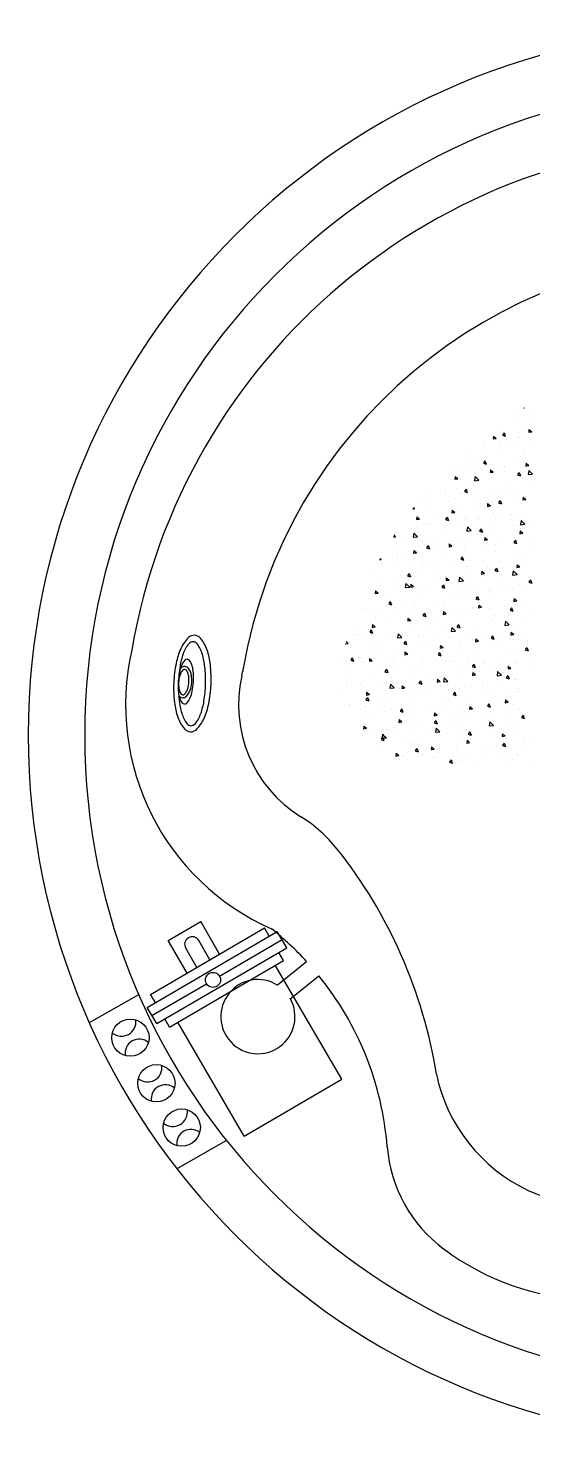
# Model space of a CAD drawing. Header units: metres. Extents: x -0.75 to 0.75, y 0 to 1.5.
# Drawn here: x -0.75 to -0.214, y 0 to 1.5 of the extents above; entities that cross this region are included whole.
import ezdxf

# ---------------------------------------------------------------- set-up
doc = ezdxf.new("R2010")
doc.units = ezdxf.units.M
for name, color, linetype in [('Accesories', 7, 'Continuous'), ('Engine', 8, 'Continuous'), ('EXTERIOR', 250, 'Continuous'), ('Floor', 8, 'Continuous'), ('Inner 1', 5, 'Continuous'), ('Inner 2', 150, 'Continuous'), ('Inner 3', 140, 'Continuous')]:
    doc.layers.add(name, color=color, linetype=linetype)

# ---------------------------------------------------------------- blocks, each defined once
blk = doc.blocks.new('*X1')
at = {"color": 0}
for p, q in [((71.49, 101.15), (71.49, 101.15)), ((72.13, 101.24), (72.13, 101.24)), ((72.55, 100.97), (72.55, 100.97)), ((73.12, 100.91), (73.37, 101.2)), ((73.12, 100.91), (73.42, 100.88)), ((73.42, 100.88), (73.37, 101.2)), ((75.08, 101.29), (75.08, 101.29)), ((75.6, 100.56), (75.6, 100.56)), ((76.71, 100.6), (76.95, 100.88)), ((76.71, 100.6), (77.01, 100.57)), ((77.01, 100.57), (76.95, 100.88)), ((77.46, 100.89), (77.85, 101.3)), ((77.46, 100.89), (77.9, 100.83)), ((77.9, 100.83), (77.85, 101.3)), ((78.52, 101.06), (78.52, 101.06)), ((80.27, 100.51), (80.27, 100.51)), ((80.3, 100.28), (80.54, 100.57)), ((80.6, 100.26), (80.54, 100.57)), ((82.71, 100.67), (82.71, 100.67)), ((83.43, 100.93), (83.43, 100.93)), ((84.68, 101.09), (84.68, 101.09)), ((85.3, 101.05), (85.3, 101.05)), ((89.06, 101.08), (89.41, 101.21)), ((89.06, 101.08), (89.31, 100.91)), ((89.18, 100.81), (89.18, 100.81)), ((89.31, 100.91), (89.41, 101.21)), ((92.09, 101.31), (92.09, 101.31)), ((94.72, 100.62), (94.72, 100.62)), ((95.5, 100.78), (95.5, 100.78)), ((95.97, 100.78), (95.97, 100.78)), ((96.25, 100.68), (96.6, 100.81)), ((96.25, 100.68), (96.5, 100.51)), ((96.5, 100.51), (96.6, 100.81)), ((97.86, 101.03), (97.86, 101.03)), ((98.02, 101.1), (98.02, 101.1)), ((106.47, 100.83), (106.47, 100.83)), ((108.25, 100.86), (108.25, 100.86)), ((70.81, 100.39), (70.84, 100.4)), ((70.83, 100.37), (70.84, 100.4)), ((71.34, 99.91), (71.34, 99.91)), ((72.07, 99.43), (72.07, 99.43)), ((72.49, 99.3), (72.49, 99.3)), ((72.69, 100.06), (72.69, 100.06)), ((72.95, 100.46), (72.95, 100.46)), ((73.96, 99.68), (73.96, 99.68)), ((74.01, 99.79), (74.01, 99.79)), ((75.02, 99.62), (75.02, 99.62)), ((75.62, 100.35), (75.62, 100.35)), ((76.68, 99.68), (76.68, 99.68)), ((77.12, 100.1), (77.12, 100.1)), ((77.61, 100), (77.61, 100)), ((77.68, 99.87), (78.03, 100)), ((77.68, 99.87), (77.93, 99.7)), ((77.93, 99.7), (78.03, 100)), ((78.29, 100.24), (78.29, 100.24)), ((78.37, 100.26), (78.37, 100.26)), ((79.34, 99.57), (79.34, 99.57)), ((80.18, 100.35), (80.18, 100.35)), ((80.3, 100.28), (80.6, 100.26)), ((80.43, 99.31), (80.43, 99.31)), ((80.96, 100.13), (80.96, 100.13)), ((82.01, 99.45), (82.01, 99.45)), ((82.64, 99.01), (82.64, 99.01)), ((82.79, 100.07), (83.18, 100.47)), ((82.79, 100.07), (83.24, 100)), ((83.24, 100), (83.18, 100.47)), ((83.35, 99.81), (83.35, 99.81)), ((83.36, 99.12), (83.36, 99.12)), ((83.63, 100.01), (83.63, 100.01)), ((83.88, 99.97), (84.12, 100.26)), ((83.88, 99.97), (84.18, 99.94)), ((84.18, 99.94), (84.12, 100.26)), ((84.68, 99.34), (84.68, 99.34)), ((84.86, 99.47), (85.21, 99.6)), ((84.86, 99.47), (85.11, 99.3)), ((85.11, 99.3), (85.21, 99.6)), ((85.24, 99.38), (85.24, 99.38)), ((85.26, 99.37), (85.26, 99.37)), ((86.26, 100.31), (86.26, 100.31)), ((86.3, 99.9), (86.3, 99.9)), ((87.35, 99.23), (87.35, 99.23)), ((87.47, 99.66), (87.71, 99.94)), ((87.47, 99.66), (87.77, 99.63)), ((87.77, 99.63), (87.71, 99.94)), ((87.81, 99.73), (87.81, 99.73)), ((88.13, 99.24), (88.52, 99.65)), ((88.13, 99.24), (88.57, 99.17)), ((88.41, 99.79), (88.41, 99.79)), ((88.57, 99.17), (88.52, 99.65)), ((88.97, 99.79), (88.97, 99.79)), ((89.66, 99.95), (89.66, 99.95)), ((90.02, 99.12), (90.02, 99.12)), ((90.33, 100.05), (90.33, 100.05)), ((91.06, 99.34), (91.3, 99.63)), ((91.06, 99.34), (91.36, 99.32)), ((91.36, 99.32), (91.3, 99.63)), ((91.56, 100.2), (91.56, 100.2)), ((91.64, 99.67), (91.64, 99.67)), ((92.05, 99.07), (92.4, 99.2)), ((92.05, 99.07), (92.3, 98.9)), ((92.3, 98.9), (92.4, 99.2)), ((92.69, 99), (92.69, 99)), ((92.93, 100.43), (92.93, 100.43)), ((94.3, 99.56), (94.3, 99.56)), ((94.64, 99.03), (94.88, 99.31)), ((94.64, 99.03), (94.94, 99)), ((94.94, 99), (94.88, 99.31)), ((95.44, 99.12), (95.44, 99.12)), ((96.55, 99.06), (96.55, 99.06)), ((96.97, 99.45), (96.97, 99.45)), ((97.72, 99.33), (97.72, 99.33)), ((97.96, 99.44), (97.96, 99.44)), ((98.23, 98.71), (98.47, 99)), ((98.53, 98.69), (98.47, 99)), ((99.64, 99.34), (99.64, 99.34)), ((99.7, 99.47), (99.7, 99.47)), ((100.56, 99.81), (100.56, 99.81)), ((100.63, 99.83), (100.63, 99.83)), ((100.96, 99.64), (100.96, 99.64)), ((102.31, 99.22), (102.31, 99.22)), ((102.85, 99.89), (102.85, 99.89)), ((103.13, 100.16), (103.13, 100.16)), ((103.44, 100.28), (103.79, 100.41)), ((103.44, 100.28), (103.68, 100.11)), ((103.55, 100.33), (103.55, 100.33)), ((103.68, 100.11), (103.79, 100.41)), ((104.75, 99.23), (104.75, 99.23)), ((104.98, 99.11), (104.98, 99.11)), ((105.65, 100.48), (105.65, 100.48)), ((106.01, 100.3), (106.01, 100.3)), ((107.26, 100.47), (107.26, 100.47)), ((107.66, 99.73), (107.66, 99.73)), ((108.19, 99.19), (108.19, 99.19)), ((72.65, 97.71), (72.65, 97.71)), ((73.48, 98.26), (73.83, 98.39)), ((73.48, 98.26), (73.73, 98.09)), ((73.73, 98.09), (73.83, 98.39)), ((74.6, 98.31), (74.6, 98.31)), ((74.63, 97.81), (74.63, 97.81)), ((74.95, 97.96), (74.95, 97.96)), ((75.81, 98.13), (75.81, 98.13)), ((77.06, 98.29), (77.06, 98.29)), ((77.3, 97.7), (77.3, 97.7)), ((77.51, 98.81), (77.51, 98.81)), ((77.55, 98.34), (77.55, 98.34)), ((78.95, 98.54), (78.95, 98.54)), ((79.96, 97.58), (79.96, 97.58)), ((80.12, 98.69), (80.12, 98.69)), ((80.66, 97.86), (81.01, 97.99)), ((80.66, 97.86), (80.91, 97.69)), ((80.91, 97.69), (81.01, 97.99)), ((82.11, 98.96), (82.11, 98.96)), ((85.18, 97.72), (85.18, 97.72)), ((87.1, 97.81), (87.1, 97.81)), ((87.75, 98.07), (87.75, 98.07)), ((87.85, 97.45), (88.2, 97.59)), ((88.1, 97.29), (88.2, 97.59)), ((88.35, 97.98), (88.35, 97.98)), ((88.97, 97.83), (88.97, 97.83)), ((90.24, 98.23), (90.24, 98.23)), ((90.27, 98.39), (90.27, 98.39)), ((91.89, 98.33), (91.89, 98.33)), ((92.87, 98.76), (92.87, 98.76)), ((93.4, 98.64), (93.4, 98.64)), ((93.47, 98.41), (93.86, 98.82)), ((93.47, 98.41), (93.91, 98.34)), ((93.91, 98.34), (93.86, 98.82)), ((94.65, 98.81), (94.65, 98.81)), ((94.8, 98.83), (94.8, 98.83)), ((95.36, 98.89), (95.36, 98.89)), ((96, 97.73), (96, 97.73)), ((97.9, 97.77), (97.9, 97.77)), ((98.03, 98.78), (98.03, 98.78)), ((98.23, 98.71), (98.53, 98.69)), ((98.39, 97.5), (98.39, 97.5)), ((98.8, 97.58), (99.19, 97.99)), ((98.8, 97.58), (99.25, 97.52)), ((98.92, 98.23), (98.92, 98.23)), ((99.25, 97.52), (99.19, 97.99)), ((99.23, 98.67), (99.59, 98.8)), ((99.23, 98.67), (99.48, 98.5)), ((99.48, 98.5), (99.59, 98.8)), ((99.64, 97.67), (99.64, 97.67)), ((100.5, 98.15), (100.5, 98.15)), ((100.7, 98.66), (100.7, 98.66)), ((101.53, 97.91), (101.53, 97.91)), ((101.82, 98.4), (102.06, 98.69)), ((101.82, 98.4), (102.11, 98.37)), ((101.83, 98.73), (101.83, 98.73)), ((102.11, 98.37), (102.06, 98.69)), ((103.07, 98.5), (103.07, 98.5)), ((103.37, 98.55), (103.37, 98.55)), ((104.69, 98.33), (104.69, 98.33)), ((105.4, 98.09), (105.54, 98.26)), ((105.4, 98.09), (105.54, 98.07)), ((105.54, 98.26), (105.64, 98.37)), ((105.54, 98.07), (105.7, 98.06)), ((105.59, 98.82), (105.59, 98.82)), ((105.7, 98.06), (105.64, 98.37)), ((105.94, 98.5), (105.94, 98.5)), ((106.04, 98.44), (106.04, 98.44)), ((106.42, 98.27), (106.77, 98.4)), ((106.42, 98.27), (106.67, 98.1)), ((106.67, 98.1), (106.77, 98.4)), ((107.65, 99), (107.65, 99)), ((107.84, 98.74), (107.84, 98.74)), ((108.13, 97.53), (108.13, 97.53)), ((108.7, 98.33), (108.7, 98.33)), ((73.82, 97.15), (74.06, 97.44)), ((73.82, 97.15), (74.12, 97.12)), ((74.12, 97.12), (74.06, 97.44)), ((74.49, 96.15), (74.49, 96.15)), ((74.89, 96.3), (74.89, 96.3)), ((75.74, 96.32), (75.74, 96.32)), ((76.46, 96.24), (76.81, 96.38)), ((76.46, 96.24), (76.71, 96.07)), ((76.71, 96.07), (76.81, 96.38)), ((77.4, 96.84), (77.65, 97.12)), ((77.4, 96.84), (77.7, 96.81)), ((77.49, 96.67), (77.49, 96.67)), ((77.64, 96.57), (77.64, 96.57)), ((77.7, 96.81), (77.65, 97.12)), ((80.06, 97.02), (80.06, 97.02)), ((80.22, 96.32), (80.22, 96.32)), ((80.79, 96.98), (80.79, 96.98)), ((80.99, 96.52), (81.23, 96.81)), ((80.99, 96.52), (81.29, 96.5)), ((81.29, 96.5), (81.23, 96.81)), ((82.05, 97.15), (82.05, 97.15)), ((82.58, 97.34), (82.58, 97.34)), ((82.63, 97.47), (82.63, 97.47)), ((83.14, 96.82), (83.14, 96.82)), ((83.94, 97.4), (83.94, 97.4)), ((84.58, 96.21), (84.82, 96.5)), ((84.58, 96.21), (84.88, 96.18)), ((84.88, 96.18), (84.82, 96.5)), ((85.12, 96.05), (85.12, 96.05)), ((85.3, 97.36), (85.3, 97.36)), ((86.05, 97.32), (86.05, 97.32)), ((87.03, 96.01), (87.03, 96.01)), ((87.25, 96.23), (87.25, 96.23)), ((87.69, 96.41), (87.69, 96.41)), ((87.85, 97.45), (88.1, 97.29)), ((87.97, 97.25), (87.97, 97.25)), ((88.16, 95.89), (88.4, 96.18)), ((88.46, 95.87), (88.4, 96.18)), ((88.93, 96.26), (88.93, 96.26)), ((90.17, 96.73), (90.17, 96.73)), ((90.21, 96.73), (90.21, 96.73)), ((90.64, 97.13), (90.64, 97.13)), ((92.09, 96.67), (92.09, 96.67)), ((92.81, 97.1), (92.81, 97.1)), ((93.08, 97.23), (93.08, 97.23)), ((93.31, 97.02), (93.31, 97.02)), ((93.34, 96.84), (93.34, 96.84)), ((95.03, 97.05), (95.38, 97.19)), ((95.03, 97.05), (95.28, 96.89)), ((95.23, 97.09), (95.23, 97.09)), ((95.28, 96.89), (95.38, 97.19)), ((95.38, 97.45), (95.38, 97.45)), ((95.98, 96.91), (95.98, 96.91)), ((97.84, 96.11), (97.84, 96.11)), ((98.65, 96.8), (98.65, 96.8)), ((100.44, 96.48), (100.44, 96.48)), ((100.83, 96.48), (100.83, 96.48)), ((101.32, 96.68), (101.32, 96.68)), ((102.22, 96.65), (102.57, 96.79)), ((102.22, 96.65), (102.47, 96.49)), ((102.47, 96.49), (102.57, 96.79)), ((103.01, 96.83), (103.01, 96.83)), ((103.38, 96.36), (103.38, 96.36)), ((103.74, 96.98), (103.74, 96.98)), ((103.99, 96.57), (103.99, 96.57)), ((104.14, 96.76), (104.53, 97.16)), ((104.14, 96.76), (104.58, 96.69)), ((104.58, 96.69), (104.53, 97.16)), ((104.63, 96.52), (104.63, 96.52)), ((105.53, 97.15), (105.53, 97.15)), ((106.52, 96.77), (106.52, 96.77)), ((106.66, 97.48), (106.66, 97.48)), ((106.66, 96.46), (106.66, 96.46)), ((76.32, 95.14), (76.32, 95.14)), ((76.32, 94.6), (76.32, 94.6)), ((77.31, 95.82), (77.31, 95.82)), ((77.43, 95.01), (77.43, 95.01)), ((78.12, 95.2), (78.51, 95.6)), ((78.12, 95.2), (78.57, 95.13)), ((78.5, 94.73), (78.5, 94.73)), ((78.57, 95.13), (78.51, 95.6)), ((78.99, 95.03), (78.99, 95.03)), ((79.48, 95.01), (79.48, 95.01)), ((80, 95.36), (80, 95.36)), ((80.73, 95.18), (80.73, 95.18)), ((81.42, 95.23), (81.42, 95.23)), ((81.66, 94.92), (81.66, 94.92)), ((82.52, 95.68), (82.52, 95.68)), ((82.62, 95.43), (82.62, 95.43)), ((83.46, 94.37), (83.85, 94.77)), ((83.65, 95.84), (84, 95.98)), ((83.65, 95.84), (83.9, 95.67)), ((83.9, 94.3), (83.85, 94.77)), ((83.9, 95.67), (84, 95.98)), ((84.33, 94.8), (84.33, 94.8)), ((84.34, 95.73), (84.34, 95.73)), ((85.78, 95.84), (85.78, 95.84)), ((87, 94.69), (87, 94.69)), ((87.63, 94.74), (87.63, 94.74)), ((88.16, 95.89), (88.46, 95.87)), ((89.67, 94.58), (89.67, 94.58)), ((90.15, 95.06), (90.15, 95.06)), ((90.77, 94.7), (90.77, 94.7)), ((90.83, 95.44), (91.18, 95.58)), ((90.83, 95.44), (91.08, 95.27)), ((91.08, 95.27), (91.18, 95.58)), ((91.75, 95.58), (91.99, 95.87)), ((91.75, 95.58), (92.05, 95.55)), ((92.05, 95.55), (91.99, 95.87)), ((92.02, 94.86), (92.02, 94.86)), ((92.08, 94.98), (92.08, 94.98)), ((92.75, 95.44), (92.75, 95.44)), ((93.92, 95.11), (93.92, 95.11)), ((94.99, 95.48), (94.99, 95.48)), ((95.32, 95.79), (95.32, 95.79)), ((95.34, 95.27), (95.58, 95.55)), ((95.34, 95.27), (95.64, 95.24)), ((95.64, 95.24), (95.58, 95.55)), ((97.07, 95.53), (97.07, 95.53)), ((97.91, 95.98), (97.91, 95.98)), ((98.02, 95.04), (98.37, 95.18)), ((98.02, 95.04), (98.27, 94.87)), ((98.27, 94.87), (98.37, 95.18)), ((98.32, 95.69), (98.32, 95.69)), ((98.92, 94.95), (99.16, 95.24)), ((98.92, 94.95), (99.22, 94.93)), ((99.22, 94.93), (99.16, 95.24)), ((100.22, 95.94), (100.22, 95.94)), ((100.38, 94.82), (100.38, 94.82)), ((102.51, 94.64), (102.75, 94.93)), ((102.51, 94.64), (102.81, 94.61)), ((102.81, 94.61), (102.75, 94.93)), ((102.94, 95.17), (102.94, 95.17)), ((103.31, 94.55), (103.31, 94.55)), ((105.2, 94.64), (105.54, 94.77)), ((105.2, 94.64), (105.45, 94.47)), ((105.21, 94.8), (105.21, 94.8)), ((105.45, 94.47), (105.54, 94.75)), ((105.47, 95.49), (105.47, 95.49)), ((105.54, 94.77), (105.55, 94.78)), ((105.54, 94.75), (105.55, 94.78)), ((106.1, 94.33), (106.34, 94.61)), ((106.39, 94.3), (106.34, 94.61)), ((108.07, 95.87), (108.07, 95.87)), ((108.36, 95.22), (108.36, 95.22)), ((75.59, 94.22), (75.59, 94.22)), ((77.37, 93.34), (77.37, 93.34)), ((77.38, 94.47), (77.38, 94.47)), ((78.1, 93.07), (78.34, 93.36)), ((78.1, 93.07), (78.4, 93.05)), ((78.16, 93.04), (78.16, 93.04)), ((78.4, 93.05), (78.34, 93.36)), ((79.42, 93.2), (79.42, 93.2)), ((79.45, 94.23), (79.8, 94.36)), ((79.45, 94.23), (79.69, 94.06)), ((79.69, 94.06), (79.8, 94.36)), ((79.94, 93.69), (79.94, 93.69)), ((80.05, 94.36), (80.05, 94.36)), ((81.31, 93.45), (81.31, 93.45)), ((81.68, 92.76), (81.93, 93.05)), ((81.98, 92.73), (81.93, 93.05)), ((82.46, 94.01), (82.46, 94.01)), ((82.71, 94.25), (82.71, 94.25)), ((83.33, 93.48), (83.33, 93.48)), ((83.46, 94.37), (83.9, 94.3)), ((84.47, 93.87), (84.47, 93.87)), ((85.06, 94.39), (85.06, 94.39)), ((85.38, 94.13), (85.38, 94.13)), ((85.72, 94.03), (85.72, 94.03)), ((86.25, 93.98), (86.25, 93.98)), ((86.63, 93.83), (86.98, 93.96)), ((86.63, 93.83), (86.88, 93.66)), ((86.88, 93.66), (86.98, 93.96)), ((87.57, 93.08), (87.57, 93.08)), ((87.61, 94.28), (87.61, 94.28)), ((88.05, 94.02), (88.05, 94.02)), ((88.79, 93.54), (89.18, 93.95)), ((88.79, 93.54), (89.24, 93.47)), ((89.16, 94.48), (89.16, 94.48)), ((89.24, 93.47), (89.18, 93.95)), ((90.09, 93.4), (90.09, 93.4)), ((90.72, 93.91), (90.72, 93.91)), ((92.34, 94.47), (92.34, 94.47)), ((92.6, 93.14), (92.6, 93.14)), ((92.69, 93.77), (92.69, 93.77)), ((93.39, 93.79), (93.39, 93.79)), ((93.82, 93.43), (94.17, 93.56)), ((93.82, 93.43), (94.07, 93.26)), ((94.07, 93.26), (94.17, 93.56)), ((94.13, 92.71), (94.52, 93.12)), ((94.57, 92.64), (94.52, 93.12)), ((95.01, 94.35), (95.01, 94.35)), ((95.25, 94.12), (95.25, 94.12)), ((95.76, 93.56), (95.76, 93.56)), ((96.06, 93.68), (96.06, 93.68)), ((97.01, 93.72), (97.01, 93.72)), ((97.67, 94.24), (97.67, 94.24)), ((97.78, 94.44), (97.78, 94.44)), ((98.73, 93.57), (98.73, 93.57)), ((98.9, 93.97), (98.9, 93.97)), ((100.32, 93.15), (100.32, 93.15)), ((100.34, 94.13), (100.34, 94.13)), ((100.62, 93.5), (100.62, 93.5)), ((101, 93.03), (101.35, 93.16)), ((101, 93.03), (101.25, 92.86)), ((101.25, 92.86), (101.35, 93.16)), ((101.4, 93.46), (101.4, 93.46)), ((102.06, 94.39), (102.06, 94.39)), ((102.88, 93.51), (102.88, 93.51)), ((103.01, 94.01), (103.01, 94.01)), ((103.54, 94), (103.54, 94)), ((104.07, 93.34), (104.07, 93.34)), ((105.41, 93.83), (105.41, 93.83)), ((105.68, 93.9), (105.68, 93.9)), ((106.1, 94.33), (106.39, 94.3)), ((106.45, 94.5), (106.45, 94.5)), ((106.74, 93.23), (106.74, 93.23)), ((107.05, 93.24), (107.05, 93.24)), ((107.65, 93.4), (107.65, 93.4)), ((108.01, 94.2), (108.01, 94.2)), ((108.3, 93.41), (108.3, 93.41)), ((108.35, 93.79), (108.35, 93.79)), ((77.5, 92.47), (77.5, 92.47)), ((78, 92.49), (78, 92.49)), ((79.88, 92.03), (79.88, 92.03)), ((80.41, 92.98), (80.41, 92.98)), ((80.67, 92.38), (80.67, 92.38)), ((81.68, 92.76), (81.98, 92.73)), ((82.4, 92.35), (82.4, 92.35)), ((82.43, 92.22), (82.78, 92.35)), ((82.43, 92.22), (82.68, 92.05)), ((82.68, 92.05), (82.78, 92.35)), ((83.15, 91.9), (83.15, 91.9)), ((83.33, 92.26), (83.33, 92.26)), ((84.4, 92.06), (84.4, 92.06)), ((85, 92.72), (85, 92.72)), ((85.27, 92.45), (85.51, 92.73)), ((85.27, 92.45), (85.57, 92.42)), ((85.57, 92.42), (85.51, 92.73)), ((86, 92.15), (86, 92.15)), ((86.3, 92.31), (86.3, 92.31)), ((88.67, 92.04), (88.67, 92.04)), ((88.86, 92.13), (89.1, 92.42)), ((88.86, 92.13), (89.16, 92.11)), ((89.16, 92.11), (89.1, 92.42)), ((89.45, 92.73), (89.45, 92.73)), ((89.62, 91.82), (89.97, 91.95)), ((89.62, 91.82), (89.86, 91.65)), ((89.86, 91.65), (89.97, 91.95)), ((90.03, 91.73), (90.03, 91.73)), ((90.71, 92.89), (90.71, 92.89)), ((91.34, 91.92), (91.34, 91.92)), ((91.87, 91.99), (91.87, 91.99)), ((92.44, 91.82), (92.68, 92.11)), ((92.44, 91.82), (92.74, 91.79)), ((92.63, 92.11), (92.63, 92.11)), ((92.74, 91.79), (92.68, 92.11)), ((94.01, 91.81), (94.01, 91.81)), ((94.13, 92.71), (94.57, 92.64)), ((94.44, 91.58), (94.44, 91.58)), ((94.79, 92.49), (94.79, 92.49)), ((95.19, 92.46), (95.19, 92.46)), ((95.69, 91.75), (95.69, 91.75)), ((96.03, 91.51), (96.27, 91.79)), ((96.03, 91.51), (96.33, 91.48)), ((96.33, 91.48), (96.27, 91.79)), ((96.68, 91.7), (96.68, 91.7)), ((96.8, 91.42), (97.15, 91.55)), ((97.05, 91.25), (97.15, 91.55)), ((97.59, 92), (97.59, 92)), ((97.7, 93), (97.7, 93)), ((97.72, 92.78), (97.72, 92.78)), ((98.9, 91.9), (98.9, 91.9)), ((99.35, 91.59), (99.35, 91.59)), ((99.47, 91.89), (99.85, 92.29)), ((99.47, 91.89), (99.91, 91.82)), ((99.91, 91.82), (99.85, 92.29)), ((100.75, 92.41), (100.75, 92.41)), ((101.82, 92.4), (101.82, 92.4)), ((102, 92.58), (102, 92.58)), ((102.82, 91.84), (102.82, 91.84)), ((103.89, 92.83), (103.89, 92.83)), ((104.73, 92.9), (104.73, 92.9)), ((105.35, 92.16), (105.35, 92.16)), ((107.95, 92.54), (107.95, 92.54)), ((108.19, 92.63), (108.54, 92.76)), ((108.19, 92.63), (108.44, 92.46)), ((108.44, 92.46), (108.54, 92.76)), ((79.81, 90.36), (79.81, 90.36)), ((79.99, 91.48), (79.99, 91.48)), ((82.34, 90.68), (82.34, 90.68)), ((83.09, 90.09), (83.09, 90.09)), ((83.12, 90.49), (83.12, 90.49)), ((84.94, 91.06), (84.94, 91.06)), ((84.98, 90.34), (84.98, 90.34)), ((85.42, 90.2), (85.77, 90.34)), ((85.42, 90.2), (85.66, 90.04)), ((85.66, 90.04), (85.77, 90.34)), ((86.04, 90.99), (86.04, 90.99)), ((87.5, 91.41), (87.5, 91.41)), ((88.14, 90.75), (88.14, 90.75)), ((88.96, 91.49), (88.96, 91.49)), ((89.39, 90.92), (89.39, 90.92)), ((89.97, 90.07), (89.97, 90.07)), ((90.15, 90.4), (90.15, 90.4)), ((91.28, 91.17), (91.28, 91.17)), ((92.57, 90.44), (92.57, 90.44)), ((93.07, 90.9), (93.07, 90.9)), ((95.13, 90.79), (95.13, 90.79)), ((95.99, 91.4), (95.99, 91.4)), ((96.27, 90.03), (96.27, 90.03)), ((96.8, 91.42), (97.05, 91.25)), ((97.66, 91.11), (97.66, 91.11)), ((99.43, 90.44), (99.43, 90.44)), ((99.62, 91.19), (99.86, 91.48)), ((99.62, 91.19), (99.92, 91.17)), ((99.92, 91.17), (99.86, 91.48)), ((100.26, 91.49), (100.26, 91.49)), ((100.68, 90.61), (100.68, 90.61)), ((100.81, 90.15), (100.81, 90.15)), ((102.02, 91.47), (102.02, 91.47)), ((102.58, 90.86), (102.58, 90.86)), ((102.76, 90.18), (102.76, 90.18)), ((103.2, 90.88), (103.44, 91.17)), ((103.2, 90.88), (103.5, 90.85)), ((103.5, 90.85), (103.44, 91.17)), ((103.73, 90.65), (103.73, 90.65)), ((103.99, 91.02), (104.34, 91.15)), ((103.99, 91.02), (104.24, 90.85)), ((104.24, 90.85), (104.34, 91.15)), ((104.69, 91.36), (104.69, 91.36)), ((104.8, 91.06), (105.19, 91.46)), ((104.8, 91.06), (105.25, 90.99)), ((105.25, 90.99), (105.19, 91.46)), ((105.29, 90.5), (105.29, 90.5)), ((105.73, 91.27), (105.73, 91.27)), ((106.64, 91.15), (106.64, 91.15)), ((106.79, 90.56), (107.03, 90.85)), ((106.79, 90.56), (107.09, 90.54)), ((106.98, 91.44), (106.98, 91.44)), ((107.09, 90.54), (107.03, 90.85)), ((107.36, 91.25), (107.36, 91.25)), ((107.88, 90.87), (107.88, 90.87)), ((80.21, 89.99), (80.21, 89.99)), ((80.75, 89.15), (80.75, 89.15)), ((81.37, 88.65), (81.56, 88.73)), ((81.41, 88.89), (81.41, 88.89)), ((81.5, 88.55), (81.56, 88.73)), ((81.84, 89.93), (81.84, 89.93)), ((82.28, 89.02), (82.28, 89.02)), ((82.36, 89.71), (82.36, 89.71)), ((82.38, 89), (82.62, 89.29)), ((82.38, 89), (82.68, 88.97)), ((82.68, 88.97), (82.62, 89.29)), ((83.42, 89.04), (83.42, 89.04)), ((84.12, 88.67), (84.51, 89.08)), ((84.12, 88.67), (84.56, 88.6)), ((84.32, 89.39), (84.32, 89.39)), ((84.56, 88.6), (84.51, 89.08)), ((84.88, 89.4), (84.88, 89.4)), ((85.03, 89.59), (85.03, 89.59)), ((85.97, 88.69), (86.21, 88.97)), ((85.97, 88.69), (86.26, 88.66)), ((86.08, 88.92), (86.08, 88.92)), ((86.26, 88.66), (86.21, 88.97)), ((86.82, 88.78), (86.82, 88.78)), ((87.24, 89.9), (87.24, 89.9)), ((87.44, 89.75), (87.44, 89.75)), ((87.7, 89.48), (87.7, 89.48)), ((88.08, 88.95), (88.08, 88.95)), ((88.75, 88.81), (88.75, 88.81)), ((89.55, 88.37), (89.79, 88.66)), ((89.85, 88.35), (89.79, 88.66)), ((89.97, 89.2), (89.97, 89.2)), ((90.37, 89.37), (90.37, 89.37)), ((91.42, 88.7), (91.42, 88.7)), ((92.06, 88.65), (92.06, 88.65)), ((92.51, 88.78), (92.51, 88.78)), ((92.6, 89.8), (92.95, 89.94)), ((92.6, 89.8), (92.85, 89.64)), ((92.85, 89.64), (92.95, 89.94)), ((93.04, 89.26), (93.04, 89.26)), ((93.13, 89.61), (93.13, 89.61)), ((94.09, 88.58), (94.09, 88.58)), ((94.38, 89.78), (94.38, 89.78)), ((94.98, 89.15), (94.98, 89.15)), ((95.07, 89.13), (95.07, 89.13)), ((95.71, 89.14), (95.71, 89.14)), ((97.6, 89.45), (97.6, 89.45)), ((97.9, 89.65), (97.9, 89.65)), ((98.38, 89.03), (98.38, 89.03)), ((99.37, 88.64), (99.37, 88.64)), ((99.79, 89.4), (100.14, 89.54)), ((99.79, 89.4), (100.04, 89.23)), ((100.04, 89.23), (100.14, 89.54)), ((100.2, 89.82), (100.2, 89.82)), ((101.04, 88.92), (101.04, 88.92)), ((101.26, 88.88), (101.26, 88.88)), ((102.7, 88.51), (102.7, 88.51)), ((103.71, 88.81), (103.71, 88.81)), ((104.42, 89.3), (104.42, 89.3)), ((105.23, 88.83), (105.23, 88.83)), ((105.67, 89.47), (105.67, 89.47)), ((106.38, 88.69), (106.38, 88.69)), ((106.97, 89), (107.32, 89.14)), ((106.97, 89), (107.22, 88.83)), ((107.22, 88.83), (107.32, 89.14)), ((107.56, 89.71), (107.56, 89.71)), ((107.82, 89.21), (107.82, 89.21)), ((83.67, 88.37), (83.67, 88.37)), ((84.04, 87.05), (84.04, 87.05)), ((84.82, 87.73), (84.82, 87.73)), ((86.23, 87.65), (86.23, 87.65)), ((87.38, 88.08), (87.38, 88.08)), ((88.4, 88.19), (88.75, 88.32)), ((88.4, 88.19), (88.65, 88.02)), ((88.65, 88.02), (88.75, 88.32)), ((88.65, 87.22), (88.65, 87.22)), ((89.15, 88.15), (89.15, 88.15)), ((89.46, 87.84), (89.85, 88.25)), ((89.46, 87.84), (89.9, 87.77)), ((89.55, 88.37), (89.85, 88.35)), ((89.9, 87.77), (89.85, 88.25)), ((89.91, 88.4), (89.91, 88.4)), ((91.81, 87.64), (91.81, 87.64)), ((92.44, 87.11), (92.44, 87.11)), ((93.06, 87.81), (93.06, 87.81)), ((93.14, 88.06), (93.38, 88.35)), ((93.14, 88.06), (93.44, 88.03)), ((93.44, 88.03), (93.38, 88.35)), ((94.79, 87.02), (95.18, 87.42)), ((94.79, 87.02), (95.24, 86.95)), ((94.96, 88.05), (94.96, 88.05)), ((95.01, 87.47), (95.01, 87.47)), ((95.24, 86.95), (95.18, 87.42)), ((95.59, 87.79), (95.94, 87.92)), ((95.59, 87.79), (95.83, 87.62)), ((95.83, 87.62), (95.94, 87.92)), ((96.72, 87.74), (96.97, 88.03)), ((96.72, 87.74), (97.02, 87.72)), ((96.76, 88.47), (96.76, 88.47)), ((97.02, 87.72), (96.97, 88.03)), ((97.54, 87.79), (97.54, 87.79)), ((98.11, 88.47), (98.11, 88.47)), ((99.43, 88.36), (99.43, 88.36)), ((100.13, 88.16), (100.13, 88.16)), ((100.31, 87.43), (100.55, 87.72)), ((100.31, 87.43), (100.61, 87.4)), ((100.61, 87.4), (100.55, 87.72)), ((100.6, 87.16), (100.6, 87.16)), ((102.1, 88.25), (102.1, 88.25)), ((102.77, 87.39), (103.12, 87.52)), ((102.77, 87.39), (103.02, 87.22)), ((103.02, 87.22), (103.12, 87.52)), ((103.1, 87.33), (103.1, 87.33)), ((103.52, 87.66), (103.52, 87.66)), ((103.9, 87.12), (104.14, 87.4)), ((103.9, 87.12), (104.2, 87.09)), ((104.2, 87.09), (104.14, 87.4)), ((104.35, 87.49), (104.35, 87.49)), ((104.77, 88.13), (104.77, 88.13)), ((105.17, 87.17), (105.17, 87.17)), ((106.25, 87.74), (106.25, 87.74)), ((106.44, 88.17), (106.44, 88.17)), ((107.44, 88.02), (107.44, 88.02)), ((107.48, 86.8), (107.72, 87.09)), ((107.63, 87.07), (107.63, 87.07)), ((107.78, 86.78), (107.72, 87.09)), ((107.76, 87.54), (107.76, 87.54)), ((84.28, 86.61), (84.55, 86.71)), ((84.47, 86.48), (84.55, 86.71)), ((85.51, 86.81), (85.51, 86.81)), ((86.7, 86.94), (86.7, 86.94)), ((86.76, 86.98), (86.76, 86.98)), ((87.32, 86.42), (87.32, 86.42)), ((89.37, 86.83), (89.37, 86.83)), ((89.85, 86.74), (89.85, 86.74)), ((90.5, 85.67), (90.5, 85.67)), ((91.38, 86.18), (91.73, 86.31)), ((91.38, 86.18), (91.63, 86.01)), ((91.63, 86.01), (91.73, 86.31)), ((91.75, 85.83), (91.75, 85.83)), ((91.86, 85.66), (91.86, 85.66)), ((92.04, 86.71), (92.04, 86.71)), ((93.64, 86.08), (93.64, 86.08)), ((94.71, 86.6), (94.71, 86.6)), ((94.77, 86.16), (94.77, 86.16)), ((94.95, 85.8), (94.95, 85.8)), ((96.8, 86.5), (96.8, 86.5)), ((97.38, 86.49), (97.38, 86.49)), ((97.48, 86.12), (97.48, 86.12)), ((97.69, 86.66), (97.69, 86.66)), ((98.05, 86.66), (98.05, 86.66)), ((98.57, 85.78), (98.92, 85.91)), ((98.57, 85.78), (98.82, 85.61)), ((98.82, 85.61), (98.92, 85.91)), ((98.89, 85.57), (98.89, 85.57)), ((99.94, 86.91), (99.94, 86.91)), ((100.05, 86.38), (100.05, 86.38)), ((100.07, 86.5), (100.07, 86.5)), ((100.13, 86.19), (100.52, 86.59)), ((100.13, 86.19), (100.57, 86.12)), ((100.57, 86.12), (100.52, 86.59)), ((101.8, 86.07), (101.8, 86.07)), ((102.64, 86.85), (102.64, 86.85)), ((102.72, 86.26), (102.72, 86.26)), ((103.04, 85.52), (103.04, 85.52)), ((104.72, 86.57), (104.72, 86.57)), ((104.93, 85.77), (104.93, 85.77)), ((105.11, 85.5), (105.11, 85.5)), ((105.39, 86.15), (105.39, 86.15)), ((105.54, 85.44), (105.85, 85.77)), ((105.76, 85.38), (106.11, 85.51)), ((105.91, 85.29), (105.85, 85.77)), ((106, 85.21), (106.11, 85.51)), ((107.48, 86.8), (107.78, 86.78)), ((86.81, 85.1), (86.9, 85.21)), ((86.93, 85.04), (86.9, 85.21)), ((87.34, 85.25), (87.34, 85.25)), ((88.4, 84.27), (88.4, 84.27)), ((88.94, 85.16), (88.94, 85.16)), ((89.79, 85.07), (89.79, 85.07)), ((90.14, 84.06), (90.14, 84.06)), ((90.25, 84.61), (90.49, 84.9)), ((90.25, 84.61), (90.54, 84.58)), ((90.54, 84.58), (90.49, 84.9)), ((91.07, 84.16), (91.07, 84.16)), ((92.33, 84.11), (92.33, 84.11)), ((92.38, 85.45), (92.38, 85.45)), ((93.06, 84.56), (93.06, 84.56)), ((93.74, 84.05), (93.74, 84.05)), ((93.83, 84.3), (94.07, 84.58)), ((93.83, 84.3), (94.13, 84.27)), ((94.13, 84.27), (94.07, 84.58)), ((94.37, 84.16), (94.72, 84.3)), ((94.37, 84.16), (94.62, 84)), ((94.62, 84), (94.72, 84.3)), ((94.89, 84.14), (94.89, 84.14)), ((95.48, 84.53), (95.48, 84.53)), ((95.97, 85.07), (95.97, 85.07)), ((96.74, 84.69), (96.74, 84.69)), ((97.42, 84.46), (97.42, 84.46)), ((97.42, 83.98), (97.66, 84.27)), ((97.72, 83.96), (97.66, 84.27)), ((98.63, 84.94), (98.63, 84.94)), ((100.01, 84.83), (100.01, 84.83)), ((101.79, 85.36), (101.79, 85.36)), ((102.58, 85.18), (102.58, 85.18)), ((103.71, 84.32), (103.71, 84.32)), ((105.46, 85.36), (105.54, 85.44)), ((105.46, 85.36), (105.54, 85.35)), ((105.54, 85.35), (105.91, 85.29)), ((105.76, 85.38), (106, 85.21)), ((106.63, 84.82), (106.63, 84.82)), ((90.43, 83.86), (90.43, 83.86)), ((92.12, 83.49), (92.12, 83.49)), ((92.32, 83.78), (92.32, 83.78)), ((94.17, 82.55), (94.17, 82.55)), ((94.79, 83.38), (94.79, 83.38)), ((94.96, 82.82), (94.96, 82.82)), ((95.42, 82.72), (95.42, 82.72)), ((96.41, 83.93), (96.41, 83.93)), ((97.31, 82.97), (97.31, 82.97)), ((97.35, 82.79), (97.35, 82.79)), ((97.42, 83.98), (97.72, 83.96)), ((97.46, 83.26), (97.46, 83.26)), ((97.88, 83.32), (97.88, 83.32)), ((99.08, 83.82), (99.08, 83.82)), ((99.95, 83.17), (99.95, 83.17)), ((100.13, 83.15), (100.13, 83.15)), ((100.47, 83.38), (100.47, 83.38)), ((100.8, 83.82), (100.8, 83.82)), ((101, 83.67), (101.25, 83.96)), ((101, 83.67), (101.3, 83.64)), ((101.3, 83.64), (101.25, 83.96)), ((101.55, 83.76), (101.9, 83.9)), ((101.55, 83.76), (101.8, 83.6)), ((101.72, 83.55), (101.72, 83.55)), ((101.75, 83.71), (101.75, 83.71)), ((101.8, 83.6), (101.9, 83.9)), ((102.52, 83.52), (102.52, 83.52)), ((102.8, 83.04), (102.8, 83.04)), ((103.62, 83.8), (103.62, 83.8)), ((104.41, 83.6), (104.41, 83.6)), ((104.59, 83.36), (104.83, 83.64)), ((104.59, 83.36), (104.89, 83.33)), ((104.89, 83.33), (104.83, 83.64)), ((105.04, 83.84), (105.04, 83.84)), ((94.83, 82.47), (94.83, 82.47)), ((95.61, 81.48), (95.84, 81.72)), ((95.88, 81.4), (95.84, 81.72)), ((97.29, 81.13), (97.29, 81.13)), ((97.35, 82.15), (97.7, 82.29)), ((97.35, 82.15), (97.6, 81.98)), ((97.6, 81.98), (97.7, 82.29)), ((98.08, 81.28), (98.08, 81.28)), ((99.16, 81.41), (99.16, 81.41)), ((99.89, 81.5), (99.89, 81.5)), ((100.41, 81.58), (100.41, 81.58)), ((100.75, 81.17), (100.75, 81.17)), ((102.3, 81.83), (102.3, 81.83)), ((102.46, 81.85), (102.46, 81.85))]:
    blk.add_line(p, q, dxfattribs=at)

msp = doc.modelspace()

# ---------------------------------------------------------------- linework, layer by layer
at = {"layer": 'Accesories'}
for p, q in [((-0.4941, 0.5366), (-0.4992, 0.5452)), ((-0.4754, 0.5243), (-0.4855, 0.5416)), ((-0.479, 0.5107), (-0.484, 0.5193)), ((-0.6851, 0.4448), (-0.6327, 0.4747)), ((-0.615, 0.466), (-0.6201, 0.4746)), ((-0.6136, 0.4437), (-0.6237, 0.4609)), ((-0.5999, 0.4401), (-0.6049, 0.4487)), ((-0.5394, 0.3197), (-0.5921, 0.2897))]:
    msp.add_line(p, q, dxfattribs=at)
for points in [[(-0.5778, 0.7534, 0.207584), (-0.5714, 0.7558, 0.095894), (-0.5632, 0.7678, 0.052682), (-0.5583, 0.7829, 0.039808), (-0.5558, 0.8037, 0.039808), (-0.5566, 0.8247, 0.052682), (-0.56, 0.8402, 0.095894), (-0.5672, 0.8528, 0.207584), (-0.5734, 0.8558, 0.207584), (-0.5799, 0.8533, 0.095894), (-0.5881, 0.8414, 0.052682), (-0.5929, 0.8263, 0.039808), (-0.5955, 0.8054, 0.039808), (-0.5947, 0.7845, 0.052682), (-0.5912, 0.769, 0.095894), (-0.5841, 0.7564, 0.207584)], [(-0.5772, 0.7599, 0.231162), (-0.5727, 0.7619, 0.087674), (-0.5667, 0.7727, 0.04487), (-0.5634, 0.7858, 0.03325), (-0.5617, 0.804, 0.03325), (-0.5625, 0.8223, 0.04487), (-0.5651, 0.8356, 0.087674), (-0.5706, 0.8466, 0.231162), (-0.575, 0.8489, 0.231162), (-0.5794, 0.8468, 0.087674), (-0.5855, 0.8361, 0.04487), (-0.5888, 0.8229, 0.03325), (-0.5904, 0.8047, 0.03325), (-0.5897, 0.7865, 0.04487), (-0.587, 0.7732, 0.087674), (-0.5815, 0.7621, 0.231162)], [(-0.5907, 0.8071, 0.035079), (-0.5907, 0.7974, 0.047096), (-0.5895, 0.7902, 0.090254), (-0.5866, 0.7842, 0.22421), (-0.5842, 0.7829, 0.22421), (-0.5816, 0.7839, 0.090254), (-0.578, 0.7894, 0.047096), (-0.5759, 0.7964, 0.035079), (-0.5746, 0.8061, 0.035079), (-0.5746, 0.8158, 0.047096), (-0.5758, 0.823, 0.090254), (-0.5787, 0.829, 0.22421), (-0.5811, 0.8303, 0.22421), (-0.5837, 0.8293, 0.090254), (-0.5873, 0.8237, 0.047096), (-0.5894, 0.8168, 0.035079)], [(-0.5859, 0.7926, 0.202891), (-0.5841, 0.7932, 0.097331), (-0.5818, 0.7963, 0.05433), (-0.5803, 0.8002, 0.041246), (-0.5794, 0.8057, 0.041246), (-0.5795, 0.8112, 0.05433), (-0.5803, 0.8154, 0.097331), (-0.5821, 0.8187, 0.202891), (-0.5838, 0.8196, 0.202891), (-0.5856, 0.819, 0.097331), (-0.5879, 0.8159, 0.05433), (-0.5894, 0.812, 0.041246), (-0.5903, 0.8065, 0.041246), (-0.5902, 0.801, 0.05433), (-0.5894, 0.7969, 0.097331), (-0.5876, 0.7935, 0.202891)]]:
    msp.add_lwpolyline(points, format="xyb", close=True, dxfattribs=at)
for points in [[(-0.5861, 0.7896, 0.202891), (-0.5821, 0.791, 0.097331), (-0.5791, 0.795, 0.05433), (-0.5774, 0.7995, 0.041246), (-0.5764, 0.8055, 0.041246), (-0.5765, 0.8115, 0.05433), (-0.5774, 0.8163, 0.097331), (-0.5798, 0.8206, 0.202891), (-0.5836, 0.8226, 0.202891), (-0.5876, 0.8212, 0.048007), (-0.5893, 0.8194, 0.05433)], [(-0.5902, 0.7919, 0.008153), (-0.5899, 0.7916, 0.202891), (-0.5861, 0.7896, 0.202891)]]:
    msp.add_lwpolyline(points, format="xyb", dxfattribs=at)
for centre in [(-0.6415, 0.4288), (-0.6139, 0.3804), (-0.587, 0.3334)]:
    msp.add_circle(centre, 0.0198, dxfattribs=at)
for centre, radius, start, end in [((-0.5759, 0.5279), 0.008, 30.273, 210.273), ((-0.6511, 0.4457), 0.0154, 231.3765, 7.7846), ((-0.6321, 0.4123), 0.015, 49.7865, 189.6535), ((-0.6234, 0.3972), 0.0154, 231.1173, 8.0424), ((-0.6044, 0.3638), 0.015, 49.7865, 189.3822), ((-0.5964, 0.3499), 0.0154, 230.0196, 9.1341), ((-0.5773, 0.3165), 0.015, 51.2004, 188.24)]:
    msp.add_arc(centre, radius, start, end, dxfattribs=at)
at = {"layer": 'Engine'}
for p, q in [((-0.6237, 0.4609), (-0.4855, 0.5416)), ((-0.6201, 0.4746), (-0.4992, 0.5452)), ((-0.6014, 0.5319), (-0.5668, 0.552)), ((-0.5467, 0.5175), (-0.5668, 0.552)), ((-0.5812, 0.4973), (-0.6014, 0.5319)), ((-0.557, 0.5114), (-0.569, 0.532)), ((-0.5469, 0.4942), (-0.4804, 0.533)), ((-0.6136, 0.4437), (-0.4754, 0.5243)), ((-0.5999, 0.4401), (-0.479, 0.5107)), ((-0.5708, 0.5034), (-0.5828, 0.5239)), ((-0.4171, 0.3847), (-0.4876, 0.5056)), ((-0.6186, 0.4523), (-0.5608, 0.4861)), ((-0.5207, 0.3242), (-0.5913, 0.4451)), ((-0.5207, 0.3242), (-0.4171, 0.3847))]:
    msp.add_line(p, q, dxfattribs=at)
msp.add_circle((-0.5538, 0.4901), 0.008, dxfattribs=at)
at = {"layer": 'EXTERIOR'}
msp.add_lwpolyline([(0, 1.5, 1), (0, 0, 1)], format="xyb", dxfattribs=at)
at = {"layer": 'Inner 1'}
msp.add_lwpolyline([(0, 1.44, 1), (0, 0.06, 1)], format="xyb", dxfattribs=at)
msp.add_arc((-0.6972, 0.2869), 0.3295, 42.529, 51.4144, dxfattribs=at)
at = {"layer": 'Inner 2'}
for p, q in [((-0.4855, 0.4846), (-0.4544, 0.5096)), ((-0.4722, 0.4697), (-0.4413, 0.4945))]:
    msp.add_line(p, q, dxfattribs=at)
msp.add_lwpolyline([(0, 1.38, 0.365513), (-0.64, 0.84, 0.365513)], format="xyb", dxfattribs=at)
for centre, radius, start, end in [((-0.3869, 0.782), 0.2597, 167.0973, 246.1928), ((-0.5061, 0.4511), 0.0394, 58.3701, 28.9224), ((-0.6972, 0.2869), 0.3295, 4.5524, 39.0582), ((-0.2192, 0.3249), 0.15, 184.5524, 233.367), ((-0.1436, 0.4267), 0.2768, 233.367, 301.2396)]:
    msp.add_arc(centre, radius, start, end, dxfattribs=at)
at = {"layer": 'Inner 3'}
for centre, radius, start, end in [((0, 0.7307), 0.5293, 90, 170.2421), ((-0.3869, 0.782), 0.1397, 167.2665, 238.2295), ((-0.6694, 0.8459), 0.15, 347.2665, 350.2421), ((-0.5394, 0.5357), 0.15, 38.4016, 58.2295), ((-0.8275, 0.3074), 0.5177, 9.1865, 38.4016), ((-0.1436, 0.4267), 0.1768, 191.9681, 297.6105)]:
    msp.add_arc(centre, radius, start, end, dxfattribs=at)

# ---------------------------------------------------------------- block references
at = {"layer": 'Floor', "xscale": 0.01, "yscale": 0.01, "zscale": 0.01, "rotation": 270}
msp.add_blockref('*X1', (-1.2273, 1.8054), dxfattribs=at)

doc.saveas('drawing.dxf')
